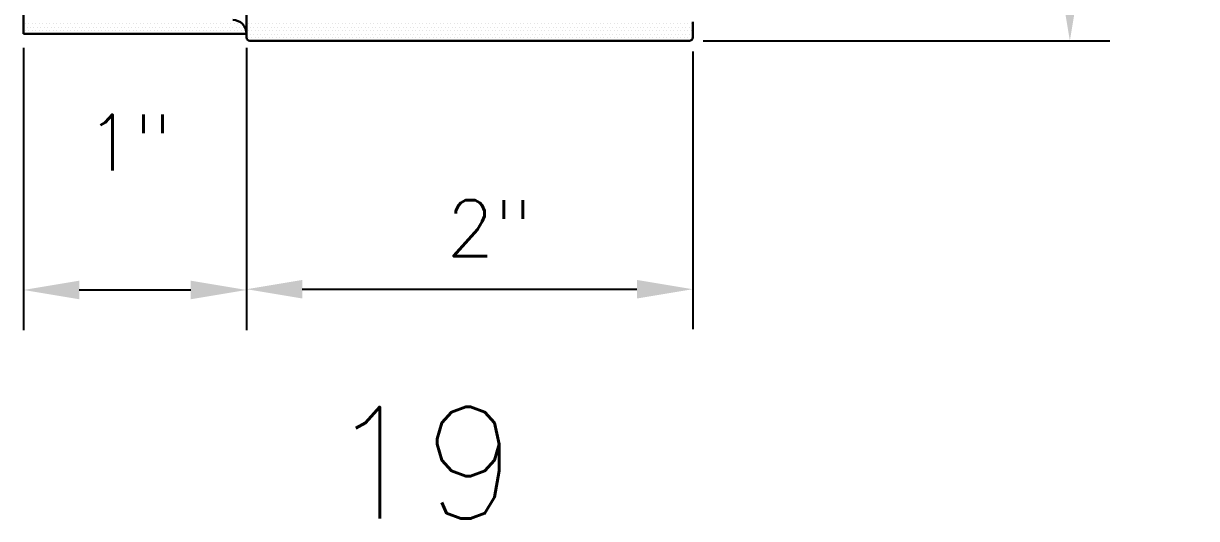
# Model space of a CAD drawing. Header units: inches. Extents: x 3.8 to 36.3, y 0.9 to 43.6.
# Drawn here: x 25.34 to 30.6, y 13.05 to 15.27 of the extents above; entities that cross this region are included whole.
import ezdxf

# ---------------------------------------------------------------- set-up
doc = ezdxf.new("R2010")
doc.units = ezdxf.units.IN
doc.header["$MEASUREMENT"] = 0
for name, color, linetype in [('R-ANNO-DIMS', 3, 'Continuous'), ('R-ANNO-TEXT', 6, 'Continuous'), ('R-SWTS-DET1', 1, 'Continuous'), ('R-SWTS-PAT1', 5, 'Continuous')]:
    doc.layers.add(name, color=color, linetype=linetype)
doc.styles.add('SWTSTEXT', font='romans.shx')
doc.dimstyles.new('SWTSARCH', dxfattribs={"dimtxt": 0.25, "dimasz": 0.25, "dimexe": 0.179688, "dimexo": 0.0625, "dimgap": 0.125, "dimtad": 1, "dimtih": 1, "dimtoh": 1, "dimdec": 4, "dimzin": 4, "dimdsep": 46, "dimlunit": 4, "dimtxsty": 'SWTSTEXT', "dimcen": 0.1875, "dimdle": 0.179688, "dimclrd": 256, "dimclre": 256, "dimclrt": 256, "dimadec": 0, "dimazin": 1, "dimtfac": 1, "dimtdec": 4, "dimtofl": 0, "dimtmove": 0, "dimatfit": 3, "dimfxl": 0, "dimfrac": 2, "dimtolj": 1, "dimtzin": 4, "dimlwd": -1, "dimlwe": -1, "dimarcsym": 0})

# ---------------------------------------------------------------- blocks, each defined once
blk = doc.blocks.new('*D14')
at = {"layer": 'Defpoints', "color": 0}
for p in [(25.3421, 15.2249), (26.3421, 15.2249), (26.3421, 14.0767)]:
    blk.add_point(p, dxfattribs=at)
at = {"layer": 'R-ANNO-DIMS'}
for p, q in [((25.3421, 15.1624), (25.3421, 13.897)), ((26.3421, 15.1624), (26.3421, 13.897)), ((25.5921, 14.0767), (26.0921, 14.0767))]:
    blk.add_line(p, q, dxfattribs=at)
for points in [[(25.5921, 14.1184), (25.5921, 14.035), (25.3421, 14.0767)], [(26.0921, 14.1184), (26.0921, 14.035), (26.3421, 14.0767)]]:
    blk.add_solid(points, dxfattribs=at)
at = {"layer": 'R-ANNO-DIMS', "insert": (25.8159, 14.7378), "char_height": 0.25, "attachment_point": 5, "style": 'SWTSTEXT'}
blk.add_mtext('\\A1;1"', dxfattribs=at)
blk = doc.blocks.new('*D15')
at = {"layer": 'Defpoints', "color": 0}
for p in [(28.327, 19.6931), (30.0328, 19.6931), (28.327, 15.1931)]:
    blk.add_point(p, dxfattribs=at)
at = {"layer": 'R-ANNO-DIMS'}
for p, q in [((28.3895, 19.6931), (30.2125, 19.6931)), ((30.0328, 19.4431), (30.0328, 17.7586)), ((30.0328, 15.4431), (30.0328, 17.1276)), ((28.3895, 15.1931), (30.2125, 15.1931))]:
    blk.add_line(p, q, dxfattribs=at)
for points in [[(29.9912, 19.4431), (30.0745, 19.4431), (30.0328, 19.6931)], [(29.9912, 15.4431), (30.0745, 15.4431), (30.0328, 15.1931)]]:
    blk.add_solid(points, dxfattribs=at)
at = {"layer": 'R-ANNO-DIMS', "insert": (30.0328, 17.4431), "char_height": 0.25, "attachment_point": 5, "style": 'SWTSTEXT'}
blk.add_mtext('\\A1;4 1/2"', dxfattribs=at)
blk = doc.blocks.new('*D16')
at = {"layer": 'Defpoints', "color": 0}
for p in [(26.3421, 15.2081), (28.342, 15.2081), (28.342, 14.08)]:
    blk.add_point(p, dxfattribs=at)
at = {"layer": 'R-ANNO-DIMS'}
for p, q in [((26.3421, 15.1456), (26.3421, 13.9003)), ((28.342, 15.1456), (28.342, 13.9003)), ((26.5921, 14.08), (28.092, 14.08))]:
    blk.add_line(p, q, dxfattribs=at)
for points in [[(26.5921, 14.1217), (26.5921, 14.0384), (26.3421, 14.08)], [(28.092, 14.1217), (28.092, 14.0384), (28.342, 14.08)]]:
    blk.add_solid(points, dxfattribs=at)
at = {"layer": 'R-ANNO-DIMS', "insert": (27.4308, 14.3538), "char_height": 0.25, "attachment_point": 5, "style": 'SWTSTEXT'}
blk.add_mtext('\\A1;2"', dxfattribs=at)

msp = doc.modelspace()

# ---------------------------------------------------------------- linework, layer by layer
at = {"layer": 'R-SWTS-DET1', "lineweight": 30}
for p, q in [((26.34206, 16.80307), (26.34206, 15.20807)), ((25.34206, 15.22486), (25.34206, 15.44386)), ((28.34202, 15.20807), (28.34202, 15.27847)), ((26.34206, 15.22486), (25.34206, 15.22486)), ((26.34206, 15.22486), (26.34206, 15.22486)), ((26.35706, 15.19307), (28.32702, 15.19307))]:
    msp.add_line(p, q, dxfattribs=at)
for centre, radius, start, end in [((26.28006, 15.22486), 0.062, 0.0002, 89.99958), ((26.34206, 15.22486), 0.0000000307, 285.81771, 0.00021), ((26.35706, 15.20807), 0.015, 180, 270), ((28.32702, 15.20807), 0.015, 270, 0)]:
    msp.add_arc(centre, radius, start, end, dxfattribs=at)
at = {"layer": 'R-SWTS-PAT1'}
for p, q in [((25.34242, 15.25332), (25.34242, 15.25332)), ((25.35023, 15.26895), (25.35023, 15.26895)), ((25.35804, 15.25332), (25.35804, 15.25332)), ((25.36585, 15.26895), (25.36585, 15.26895)), ((25.37367, 15.25332), (25.37367, 15.25332)), ((25.38148, 15.26895), (25.38148, 15.26895)), ((25.38929, 15.25332), (25.38929, 15.25332)), ((25.3971, 15.26895), (25.3971, 15.26895)), ((25.40492, 15.25332), (25.40492, 15.25332)), ((25.41273, 15.26895), (25.41273, 15.26895)), ((25.42054, 15.25332), (25.42054, 15.25332)), ((25.42835, 15.26895), (25.42835, 15.26895)), ((25.43617, 15.25332), (25.43617, 15.25332)), ((25.44398, 15.26895), (25.44398, 15.26895)), ((25.45179, 15.25332), (25.45179, 15.25332)), ((25.4596, 15.26895), (25.4596, 15.26895)), ((25.46742, 15.25332), (25.46742, 15.25332)), ((25.47523, 15.26895), (25.47523, 15.26895)), ((25.48304, 15.25332), (25.48304, 15.25332)), ((25.49085, 15.26895), (25.49085, 15.26895)), ((25.49867, 15.25332), (25.49867, 15.25332)), ((25.50648, 15.26895), (25.50648, 15.26895)), ((25.51429, 15.25332), (25.51429, 15.25332)), ((25.5221, 15.26895), (25.5221, 15.26895)), ((25.52992, 15.25332), (25.52992, 15.25332)), ((25.53773, 15.26895), (25.53773, 15.26895)), ((25.54554, 15.25332), (25.54554, 15.25332)), ((25.55335, 15.26895), (25.55335, 15.26895)), ((25.56117, 15.25332), (25.56117, 15.25332)), ((25.56898, 15.26895), (25.56898, 15.26895)), ((25.57679, 15.25332), (25.57679, 15.25332)), ((25.5846, 15.26895), (25.5846, 15.26895)), ((25.59242, 15.25332), (25.59242, 15.25332)), ((25.60023, 15.26895), (25.60023, 15.26895)), ((25.60804, 15.25332), (25.60804, 15.25332)), ((25.61585, 15.26895), (25.61585, 15.26895)), ((25.62367, 15.25332), (25.62367, 15.25332)), ((25.63148, 15.26895), (25.63148, 15.26895)), ((25.63929, 15.25332), (25.63929, 15.25332)), ((25.6471, 15.26895), (25.6471, 15.26895)), ((25.65492, 15.25332), (25.65492, 15.25332)), ((25.66273, 15.26895), (25.66273, 15.26895)), ((25.67054, 15.25332), (25.67054, 15.25332)), ((25.67835, 15.26895), (25.67835, 15.26895)), ((25.68617, 15.25332), (25.68617, 15.25332)), ((25.69398, 15.26895), (25.69398, 15.26895)), ((25.70179, 15.25332), (25.70179, 15.25332)), ((25.7096, 15.26895), (25.7096, 15.26895)), ((25.71742, 15.25332), (25.71742, 15.25332)), ((25.72523, 15.26895), (25.72523, 15.26895)), ((25.73304, 15.25332), (25.73304, 15.25332)), ((25.74085, 15.26895), (25.74085, 15.26895)), ((25.74867, 15.25332), (25.74867, 15.25332)), ((25.75648, 15.26895), (25.75648, 15.26895)), ((25.76429, 15.25332), (25.76429, 15.25332)), ((25.7721, 15.26895), (25.7721, 15.26895)), ((25.77992, 15.25332), (25.77992, 15.25332)), ((25.78773, 15.26895), (25.78773, 15.26895)), ((25.79554, 15.25332), (25.79554, 15.25332)), ((25.80335, 15.26895), (25.80335, 15.26895)), ((25.81117, 15.25332), (25.81117, 15.25332)), ((25.81898, 15.26895), (25.81898, 15.26895)), ((25.82679, 15.25332), (25.82679, 15.25332)), ((25.8346, 15.26895), (25.8346, 15.26895)), ((25.84242, 15.25332), (25.84242, 15.25332)), ((25.85023, 15.26895), (25.85023, 15.26895)), ((25.85804, 15.25332), (25.85804, 15.25332)), ((25.86585, 15.26895), (25.86585, 15.26895)), ((25.87367, 15.25332), (25.87367, 15.25332)), ((25.88148, 15.26895), (25.88148, 15.26895)), ((25.88929, 15.25332), (25.88929, 15.25332)), ((25.8971, 15.26895), (25.8971, 15.26895)), ((25.90492, 15.25332), (25.90492, 15.25332)), ((25.91273, 15.26895), (25.91273, 15.26895)), ((25.92054, 15.25332), (25.92054, 15.25332)), ((25.92835, 15.26895), (25.92835, 15.26895)), ((25.93617, 15.25332), (25.93617, 15.25332)), ((25.94398, 15.26895), (25.94398, 15.26895)), ((25.95179, 15.25332), (25.95179, 15.25332)), ((25.9596, 15.26895), (25.9596, 15.26895)), ((25.96742, 15.25332), (25.96742, 15.25332)), ((25.97523, 15.26895), (25.97523, 15.26895)), ((25.98304, 15.25332), (25.98304, 15.25332)), ((25.99085, 15.26895), (25.99085, 15.26895)), ((25.99867, 15.25332), (25.99867, 15.25332)), ((26.00648, 15.26895), (26.00648, 15.26895)), ((26.01429, 15.25332), (26.01429, 15.25332)), ((26.0221, 15.26895), (26.0221, 15.26895)), ((26.02992, 15.25332), (26.02992, 15.25332)), ((26.03773, 15.26895), (26.03773, 15.26895)), ((26.04554, 15.25332), (26.04554, 15.25332)), ((26.05335, 15.26895), (26.05335, 15.26895)), ((26.06117, 15.25332), (26.06117, 15.25332)), ((26.06898, 15.26895), (26.06898, 15.26895)), ((26.07679, 15.25332), (26.07679, 15.25332)), ((26.0846, 15.26895), (26.0846, 15.26895)), ((26.09242, 15.25332), (26.09242, 15.25332)), ((26.10023, 15.26895), (26.10023, 15.26895)), ((26.10804, 15.25332), (26.10804, 15.25332)), ((26.11585, 15.26895), (26.11585, 15.26895)), ((26.12367, 15.25332), (26.12367, 15.25332)), ((26.13148, 15.26895), (26.13148, 15.26895)), ((26.13929, 15.25332), (26.13929, 15.25332)), ((26.1471, 15.26895), (26.1471, 15.26895)), ((26.15492, 15.25332), (26.15492, 15.25332)), ((26.16273, 15.26895), (26.16273, 15.26895)), ((26.17054, 15.25332), (26.17054, 15.25332)), ((26.17835, 15.26895), (26.17835, 15.26895)), ((26.18617, 15.25332), (26.18617, 15.25332)), ((26.19398, 15.26895), (26.19398, 15.26895)), ((26.20179, 15.25332), (26.20179, 15.25332)), ((26.2096, 15.26895), (26.2096, 15.26895)), ((26.21742, 15.25332), (26.21742, 15.25332)), ((26.22523, 15.26895), (26.22523, 15.26895)), ((26.23304, 15.25332), (26.23304, 15.25332)), ((26.24085, 15.26895), (26.24085, 15.26895)), ((26.24867, 15.25332), (26.24867, 15.25332)), ((26.25648, 15.26895), (26.25648, 15.26895)), ((26.26429, 15.25332), (26.26429, 15.25332)), ((26.2721, 15.26895), (26.2721, 15.26895)), ((26.27992, 15.25332), (26.27992, 15.25332)), ((26.28773, 15.26895), (26.28773, 15.26895)), ((26.29554, 15.25332), (26.29554, 15.25332)), ((26.30335, 15.26895), (26.30335, 15.26895)), ((26.31117, 15.25332), (26.31117, 15.25332)), ((26.31898, 15.26895), (26.31898, 15.26895)), ((26.32679, 15.25332), (26.32679, 15.25332)), ((26.34242, 15.25332), (26.34242, 15.25332)), ((26.35023, 15.26895), (26.35023, 15.26895)), ((26.35804, 15.25332), (26.35804, 15.25332)), ((26.36585, 15.26895), (26.36585, 15.26895)), ((26.37367, 15.25332), (26.37367, 15.25332)), ((26.38148, 15.26895), (26.38148, 15.26895)), ((26.38929, 15.25332), (26.38929, 15.25332)), ((26.3971, 15.26895), (26.3971, 15.26895)), ((26.40492, 15.25332), (26.40492, 15.25332)), ((26.41273, 15.26895), (26.41273, 15.26895)), ((26.42054, 15.25332), (26.42054, 15.25332)), ((26.42835, 15.26895), (26.42835, 15.26895)), ((26.43617, 15.25332), (26.43617, 15.25332)), ((26.44398, 15.26895), (26.44398, 15.26895)), ((26.45179, 15.25332), (26.45179, 15.25332)), ((26.4596, 15.26895), (26.4596, 15.26895)), ((26.46742, 15.25332), (26.46742, 15.25332)), ((26.47523, 15.26895), (26.47523, 15.26895)), ((26.48304, 15.25332), (26.48304, 15.25332)), ((26.49085, 15.26895), (26.49085, 15.26895)), ((26.49867, 15.25332), (26.49867, 15.25332)), ((26.50648, 15.26895), (26.50648, 15.26895)), ((26.51429, 15.25332), (26.51429, 15.25332)), ((26.5221, 15.26895), (26.5221, 15.26895)), ((26.52992, 15.25332), (26.52992, 15.25332)), ((26.53773, 15.26895), (26.53773, 15.26895)), ((26.54554, 15.25332), (26.54554, 15.25332)), ((26.55335, 15.26895), (26.55335, 15.26895)), ((26.56117, 15.25332), (26.56117, 15.25332)), ((26.56898, 15.26895), (26.56898, 15.26895)), ((26.57679, 15.25332), (26.57679, 15.25332)), ((26.5846, 15.26895), (26.5846, 15.26895)), ((26.59242, 15.25332), (26.59242, 15.25332)), ((26.60023, 15.26895), (26.60023, 15.26895)), ((26.60804, 15.25332), (26.60804, 15.25332)), ((26.61585, 15.26895), (26.61585, 15.26895)), ((26.62367, 15.25332), (26.62367, 15.25332)), ((26.63148, 15.26895), (26.63148, 15.26895)), ((26.63929, 15.25332), (26.63929, 15.25332)), ((26.6471, 15.26895), (26.6471, 15.26895)), ((26.65492, 15.25332), (26.65492, 15.25332)), ((26.66273, 15.26895), (26.66273, 15.26895)), ((26.67054, 15.25332), (26.67054, 15.25332)), ((26.67835, 15.26895), (26.67835, 15.26895)), ((26.68617, 15.25332), (26.68617, 15.25332)), ((26.69398, 15.26895), (26.69398, 15.26895)), ((26.70179, 15.25332), (26.70179, 15.25332)), ((26.7096, 15.26895), (26.7096, 15.26895)), ((26.71742, 15.25332), (26.71742, 15.25332)), ((26.72523, 15.26895), (26.72523, 15.26895)), ((26.73304, 15.25332), (26.73304, 15.25332)), ((26.74085, 15.26895), (26.74085, 15.26895)), ((26.74867, 15.25332), (26.74867, 15.25332)), ((26.75648, 15.26895), (26.75648, 15.26895)), ((26.76429, 15.25332), (26.76429, 15.25332)), ((26.7721, 15.26895), (26.7721, 15.26895)), ((26.77992, 15.25332), (26.77992, 15.25332)), ((26.78773, 15.26895), (26.78773, 15.26895)), ((26.79554, 15.25332), (26.79554, 15.25332)), ((26.80335, 15.26895), (26.80335, 15.26895)), ((26.81117, 15.25332), (26.81117, 15.25332)), ((26.81898, 15.26895), (26.81898, 15.26895)), ((26.82679, 15.25332), (26.82679, 15.25332)), ((26.8346, 15.26895), (26.8346, 15.26895)), ((26.84242, 15.25332), (26.84242, 15.25332)), ((26.85023, 15.26895), (26.85023, 15.26895)), ((26.85804, 15.25332), (26.85804, 15.25332)), ((26.86585, 15.26895), (26.86585, 15.26895)), ((26.87367, 15.25332), (26.87367, 15.25332)), ((26.88148, 15.26895), (26.88148, 15.26895)), ((26.88929, 15.25332), (26.88929, 15.25332)), ((26.8971, 15.26895), (26.8971, 15.26895)), ((26.90492, 15.25332), (26.90492, 15.25332)), ((26.91273, 15.26895), (26.91273, 15.26895)), ((26.92054, 15.25332), (26.92054, 15.25332)), ((26.92835, 15.26895), (26.92835, 15.26895)), ((26.93617, 15.25332), (26.93617, 15.25332)), ((26.94398, 15.26895), (26.94398, 15.26895)), ((26.95179, 15.25332), (26.95179, 15.25332)), ((26.9596, 15.26895), (26.9596, 15.26895)), ((26.96742, 15.25332), (26.96742, 15.25332)), ((26.97523, 15.26895), (26.97523, 15.26895)), ((26.98304, 15.25332), (26.98304, 15.25332)), ((26.99085, 15.26895), (26.99085, 15.26895)), ((26.99867, 15.25332), (26.99867, 15.25332)), ((27.00648, 15.26895), (27.00648, 15.26895)), ((27.01429, 15.25332), (27.01429, 15.25332)), ((27.0221, 15.26895), (27.0221, 15.26895)), ((27.02992, 15.25332), (27.02992, 15.25332)), ((27.03773, 15.26895), (27.03773, 15.26895)), ((27.04554, 15.25332), (27.04554, 15.25332)), ((27.05335, 15.26895), (27.05335, 15.26895)), ((27.06117, 15.25332), (27.06117, 15.25332)), ((27.06898, 15.26895), (27.06898, 15.26895)), ((27.07679, 15.25332), (27.07679, 15.25332)), ((27.0846, 15.26895), (27.0846, 15.26895)), ((27.09242, 15.25332), (27.09242, 15.25332)), ((27.10023, 15.26895), (27.10023, 15.26895)), ((27.10804, 15.25332), (27.10804, 15.25332)), ((27.11585, 15.26895), (27.11585, 15.26895)), ((27.12367, 15.25332), (27.12367, 15.25332)), ((27.13148, 15.26895), (27.13148, 15.26895)), ((27.13929, 15.25332), (27.13929, 15.25332)), ((27.1471, 15.26895), (27.1471, 15.26895)), ((27.15492, 15.25332), (27.15492, 15.25332)), ((27.16273, 15.26895), (27.16273, 15.26895)), ((27.17054, 15.25332), (27.17054, 15.25332)), ((27.17835, 15.26895), (27.17835, 15.26895)), ((27.18617, 15.25332), (27.18617, 15.25332)), ((27.19398, 15.26895), (27.19398, 15.26895)), ((27.20179, 15.25332), (27.20179, 15.25332)), ((27.2096, 15.26895), (27.2096, 15.26895)), ((27.21742, 15.25332), (27.21742, 15.25332)), ((27.22523, 15.26895), (27.22523, 15.26895)), ((27.23304, 15.25332), (27.23304, 15.25332)), ((27.24085, 15.26895), (27.24085, 15.26895)), ((27.24867, 15.25332), (27.24867, 15.25332)), ((27.25648, 15.26895), (27.25648, 15.26895)), ((27.26429, 15.25332), (27.26429, 15.25332)), ((27.2721, 15.26895), (27.2721, 15.26895)), ((27.27992, 15.25332), (27.27992, 15.25332)), ((27.28773, 15.26895), (27.28773, 15.26895)), ((27.29554, 15.25332), (27.29554, 15.25332)), ((27.30335, 15.26895), (27.30335, 15.26895)), ((27.31117, 15.25332), (27.31117, 15.25332)), ((27.31898, 15.26895), (27.31898, 15.26895)), ((27.32679, 15.25332), (27.32679, 15.25332)), ((27.3346, 15.26895), (27.3346, 15.26895)), ((27.34242, 15.25332), (27.34242, 15.25332)), ((27.35023, 15.26895), (27.35023, 15.26895)), ((27.35804, 15.25332), (27.35804, 15.25332)), ((27.36585, 15.26895), (27.36585, 15.26895)), ((27.37367, 15.25332), (27.37367, 15.25332)), ((27.38148, 15.26895), (27.38148, 15.26895)), ((27.38929, 15.25332), (27.38929, 15.25332)), ((27.3971, 15.26895), (27.3971, 15.26895)), ((27.40492, 15.25332), (27.40492, 15.25332)), ((27.41273, 15.26895), (27.41273, 15.26895)), ((27.42054, 15.25332), (27.42054, 15.25332)), ((27.42835, 15.26895), (27.42835, 15.26895)), ((27.43617, 15.25332), (27.43617, 15.25332)), ((27.44398, 15.26895), (27.44398, 15.26895)), ((27.45179, 15.25332), (27.45179, 15.25332)), ((27.4596, 15.26895), (27.4596, 15.26895)), ((27.46742, 15.25332), (27.46742, 15.25332)), ((27.47523, 15.26895), (27.47523, 15.26895)), ((27.48304, 15.25332), (27.48304, 15.25332)), ((27.49085, 15.26895), (27.49085, 15.26895)), ((27.49867, 15.25332), (27.49867, 15.25332)), ((27.50648, 15.26895), (27.50648, 15.26895)), ((27.51429, 15.25332), (27.51429, 15.25332)), ((27.5221, 15.26895), (27.5221, 15.26895)), ((27.52992, 15.25332), (27.52992, 15.25332)), ((27.53773, 15.26895), (27.53773, 15.26895)), ((27.54554, 15.25332), (27.54554, 15.25332)), ((27.55335, 15.26895), (27.55335, 15.26895)), ((27.56117, 15.25332), (27.56117, 15.25332)), ((27.56898, 15.26895), (27.56898, 15.26895)), ((27.57679, 15.25332), (27.57679, 15.25332)), ((27.5846, 15.26895), (27.5846, 15.26895)), ((27.59242, 15.25332), (27.59242, 15.25332)), ((27.60023, 15.26895), (27.60023, 15.26895)), ((27.60804, 15.25332), (27.60804, 15.25332)), ((27.61585, 15.26895), (27.61585, 15.26895)), ((27.62367, 15.25332), (27.62367, 15.25332)), ((27.63148, 15.26895), (27.63148, 15.26895)), ((27.63929, 15.25332), (27.63929, 15.25332)), ((27.6471, 15.26895), (27.6471, 15.26895)), ((27.65492, 15.25332), (27.65492, 15.25332)), ((27.66273, 15.26895), (27.66273, 15.26895)), ((27.67054, 15.25332), (27.67054, 15.25332)), ((27.67835, 15.26895), (27.67835, 15.26895)), ((27.68617, 15.25332), (27.68617, 15.25332)), ((27.69398, 15.26895), (27.69398, 15.26895)), ((27.70179, 15.25332), (27.70179, 15.25332)), ((27.7096, 15.26895), (27.7096, 15.26895)), ((27.71742, 15.25332), (27.71742, 15.25332)), ((27.72523, 15.26895), (27.72523, 15.26895)), ((27.73304, 15.25332), (27.73304, 15.25332)), ((27.74085, 15.26895), (27.74085, 15.26895)), ((27.74867, 15.25332), (27.74867, 15.25332)), ((27.75648, 15.26895), (27.75648, 15.26895)), ((27.76429, 15.25332), (27.76429, 15.25332)), ((27.7721, 15.26895), (27.7721, 15.26895)), ((27.77992, 15.25332), (27.77992, 15.25332)), ((27.78773, 15.26895), (27.78773, 15.26895)), ((27.79554, 15.25332), (27.79554, 15.25332)), ((27.80335, 15.26895), (27.80335, 15.26895)), ((27.81117, 15.25332), (27.81117, 15.25332)), ((27.81898, 15.26895), (27.81898, 15.26895)), ((27.82679, 15.25332), (27.82679, 15.25332)), ((27.8346, 15.26895), (27.8346, 15.26895)), ((27.84242, 15.25332), (27.84242, 15.25332)), ((27.85023, 15.26895), (27.85023, 15.26895)), ((27.85804, 15.25332), (27.85804, 15.25332)), ((27.86585, 15.26895), (27.86585, 15.26895)), ((27.87367, 15.25332), (27.87367, 15.25332)), ((27.88148, 15.26895), (27.88148, 15.26895)), ((27.88929, 15.25332), (27.88929, 15.25332)), ((27.8971, 15.26895), (27.8971, 15.26895)), ((27.90492, 15.25332), (27.90492, 15.25332)), ((27.91273, 15.26895), (27.91273, 15.26895)), ((27.92054, 15.25332), (27.92054, 15.25332)), ((27.92835, 15.26895), (27.92835, 15.26895)), ((27.93617, 15.25332), (27.93617, 15.25332)), ((27.94398, 15.26895), (27.94398, 15.26895)), ((27.95179, 15.25332), (27.95179, 15.25332)), ((27.9596, 15.26895), (27.9596, 15.26895)), ((27.96742, 15.25332), (27.96742, 15.25332)), ((27.97523, 15.26895), (27.97523, 15.26895)), ((27.98304, 15.25332), (27.98304, 15.25332)), ((27.99085, 15.26895), (27.99085, 15.26895)), ((27.99867, 15.25332), (27.99867, 15.25332)), ((28.00648, 15.26895), (28.00648, 15.26895)), ((28.01429, 15.25332), (28.01429, 15.25332)), ((28.0221, 15.26895), (28.0221, 15.26895)), ((28.02992, 15.25332), (28.02992, 15.25332)), ((28.03773, 15.26895), (28.03773, 15.26895)), ((28.04554, 15.25332), (28.04554, 15.25332)), ((28.05335, 15.26895), (28.05335, 15.26895)), ((28.06117, 15.25332), (28.06117, 15.25332)), ((28.06898, 15.26895), (28.06898, 15.26895)), ((28.07679, 15.25332), (28.07679, 15.25332)), ((28.0846, 15.26895), (28.0846, 15.26895)), ((28.09242, 15.25332), (28.09242, 15.25332)), ((28.10023, 15.26895), (28.10023, 15.26895)), ((28.10804, 15.25332), (28.10804, 15.25332)), ((28.11585, 15.26895), (28.11585, 15.26895)), ((28.12367, 15.25332), (28.12367, 15.25332)), ((28.13148, 15.26895), (28.13148, 15.26895)), ((28.13929, 15.25332), (28.13929, 15.25332)), ((28.1471, 15.26895), (28.1471, 15.26895)), ((28.15492, 15.25332), (28.15492, 15.25332)), ((28.16273, 15.26895), (28.16273, 15.26895)), ((28.17054, 15.25332), (28.17054, 15.25332)), ((28.17835, 15.26895), (28.17835, 15.26895)), ((28.18617, 15.25332), (28.18617, 15.25332)), ((28.19398, 15.26895), (28.19398, 15.26895)), ((28.20179, 15.25332), (28.20179, 15.25332)), ((28.2096, 15.26895), (28.2096, 15.26895)), ((28.21742, 15.25332), (28.21742, 15.25332)), ((28.22523, 15.26895), (28.22523, 15.26895)), ((28.23304, 15.25332), (28.23304, 15.25332)), ((28.24085, 15.26895), (28.24085, 15.26895)), ((28.24867, 15.25332), (28.24867, 15.25332)), ((28.25648, 15.26895), (28.25648, 15.26895)), ((28.26429, 15.25332), (28.26429, 15.25332)), ((28.2721, 15.26895), (28.2721, 15.26895)), ((28.27992, 15.25332), (28.27992, 15.25332)), ((28.28773, 15.26895), (28.28773, 15.26895)), ((28.29554, 15.25332), (28.29554, 15.25332)), ((28.30335, 15.26895), (28.30335, 15.26895)), ((28.31117, 15.25332), (28.31117, 15.25332)), ((28.31898, 15.26895), (28.31898, 15.26895)), ((28.32679, 15.25332), (28.32679, 15.25332)), ((28.3346, 15.26895), (28.3346, 15.26895)), ((25.35023, 15.2377), (25.35023, 15.2377)), ((25.36585, 15.2377), (25.36585, 15.2377)), ((25.38148, 15.2377), (25.38148, 15.2377)), ((25.3971, 15.2377), (25.3971, 15.2377)), ((25.41273, 15.2377), (25.41273, 15.2377)), ((25.42835, 15.2377), (25.42835, 15.2377)), ((25.44398, 15.2377), (25.44398, 15.2377)), ((25.4596, 15.2377), (25.4596, 15.2377)), ((25.47523, 15.2377), (25.47523, 15.2377)), ((25.49085, 15.2377), (25.49085, 15.2377)), ((25.50648, 15.2377), (25.50648, 15.2377)), ((25.5221, 15.2377), (25.5221, 15.2377)), ((25.53773, 15.2377), (25.53773, 15.2377)), ((25.55335, 15.2377), (25.55335, 15.2377)), ((25.56898, 15.2377), (25.56898, 15.2377)), ((25.5846, 15.2377), (25.5846, 15.2377)), ((25.60023, 15.2377), (25.60023, 15.2377)), ((25.61585, 15.2377), (25.61585, 15.2377)), ((25.63148, 15.2377), (25.63148, 15.2377)), ((25.6471, 15.2377), (25.6471, 15.2377)), ((25.66273, 15.2377), (25.66273, 15.2377)), ((25.67835, 15.2377), (25.67835, 15.2377)), ((25.69398, 15.2377), (25.69398, 15.2377)), ((25.7096, 15.2377), (25.7096, 15.2377)), ((25.72523, 15.2377), (25.72523, 15.2377)), ((25.74085, 15.2377), (25.74085, 15.2377)), ((25.75648, 15.2377), (25.75648, 15.2377)), ((25.7721, 15.2377), (25.7721, 15.2377)), ((25.78773, 15.2377), (25.78773, 15.2377)), ((25.80335, 15.2377), (25.80335, 15.2377)), ((25.81898, 15.2377), (25.81898, 15.2377)), ((25.8346, 15.2377), (25.8346, 15.2377)), ((25.85023, 15.2377), (25.85023, 15.2377)), ((25.86585, 15.2377), (25.86585, 15.2377)), ((25.88148, 15.2377), (25.88148, 15.2377)), ((25.8971, 15.2377), (25.8971, 15.2377)), ((25.91273, 15.2377), (25.91273, 15.2377)), ((25.92835, 15.2377), (25.92835, 15.2377)), ((25.94398, 15.2377), (25.94398, 15.2377)), ((25.9596, 15.2377), (25.9596, 15.2377)), ((25.97523, 15.2377), (25.97523, 15.2377)), ((25.99085, 15.2377), (25.99085, 15.2377)), ((26.00648, 15.2377), (26.00648, 15.2377)), ((26.0221, 15.2377), (26.0221, 15.2377)), ((26.03773, 15.2377), (26.03773, 15.2377)), ((26.05335, 15.2377), (26.05335, 15.2377)), ((26.06898, 15.2377), (26.06898, 15.2377)), ((26.0846, 15.2377), (26.0846, 15.2377)), ((26.10023, 15.2377), (26.10023, 15.2377)), ((26.11585, 15.2377), (26.11585, 15.2377)), ((26.13148, 15.2377), (26.13148, 15.2377)), ((26.1471, 15.2377), (26.1471, 15.2377)), ((26.16273, 15.2377), (26.16273, 15.2377)), ((26.17835, 15.2377), (26.17835, 15.2377)), ((26.19398, 15.2377), (26.19398, 15.2377)), ((26.2096, 15.2377), (26.2096, 15.2377)), ((26.22523, 15.2377), (26.22523, 15.2377)), ((26.24085, 15.2377), (26.24085, 15.2377)), ((26.25648, 15.2377), (26.25648, 15.2377)), ((26.2721, 15.2377), (26.2721, 15.2377)), ((26.28773, 15.2377), (26.28773, 15.2377)), ((26.30335, 15.2377), (26.30335, 15.2377)), ((26.31898, 15.2377), (26.31898, 15.2377)), ((26.3346, 15.2377), (26.3346, 15.2377)), ((26.34242, 15.22207), (26.34242, 15.22207)), ((26.35023, 15.2377), (26.35023, 15.2377)), ((26.35023, 15.20645), (26.35023, 15.20645)), ((26.35804, 15.22207), (26.35804, 15.22207)), ((26.36585, 15.2377), (26.36585, 15.2377)), ((26.36585, 15.20645), (26.36585, 15.20645)), ((26.37367, 15.22207), (26.37367, 15.22207)), ((26.38148, 15.2377), (26.38148, 15.2377)), ((26.38148, 15.20645), (26.38148, 15.20645)), ((26.38929, 15.22207), (26.38929, 15.22207)), ((26.3971, 15.2377), (26.3971, 15.2377)), ((26.3971, 15.20645), (26.3971, 15.20645)), ((26.40492, 15.22207), (26.40492, 15.22207)), ((26.41273, 15.2377), (26.41273, 15.2377)), ((26.41273, 15.20645), (26.41273, 15.20645)), ((26.42054, 15.22207), (26.42054, 15.22207)), ((26.42835, 15.2377), (26.42835, 15.2377)), ((26.42835, 15.20645), (26.42835, 15.20645)), ((26.43617, 15.22207), (26.43617, 15.22207)), ((26.44398, 15.2377), (26.44398, 15.2377)), ((26.44398, 15.20645), (26.44398, 15.20645)), ((26.45179, 15.22207), (26.45179, 15.22207)), ((26.4596, 15.2377), (26.4596, 15.2377)), ((26.4596, 15.20645), (26.4596, 15.20645)), ((26.46742, 15.22207), (26.46742, 15.22207)), ((26.47523, 15.2377), (26.47523, 15.2377)), ((26.47523, 15.20645), (26.47523, 15.20645)), ((26.48304, 15.22207), (26.48304, 15.22207)), ((26.49085, 15.2377), (26.49085, 15.2377)), ((26.49085, 15.20645), (26.49085, 15.20645)), ((26.49867, 15.22207), (26.49867, 15.22207)), ((26.50648, 15.2377), (26.50648, 15.2377)), ((26.50648, 15.20645), (26.50648, 15.20645)), ((26.51429, 15.22207), (26.51429, 15.22207)), ((26.5221, 15.2377), (26.5221, 15.2377)), ((26.5221, 15.20645), (26.5221, 15.20645)), ((26.52992, 15.22207), (26.52992, 15.22207)), ((26.53773, 15.2377), (26.53773, 15.2377)), ((26.53773, 15.20645), (26.53773, 15.20645)), ((26.54554, 15.22207), (26.54554, 15.22207)), ((26.55335, 15.2377), (26.55335, 15.2377)), ((26.55335, 15.20645), (26.55335, 15.20645)), ((26.56117, 15.22207), (26.56117, 15.22207)), ((26.56898, 15.2377), (26.56898, 15.2377)), ((26.56898, 15.20645), (26.56898, 15.20645)), ((26.57679, 15.22207), (26.57679, 15.22207)), ((26.5846, 15.2377), (26.5846, 15.2377)), ((26.5846, 15.20645), (26.5846, 15.20645)), ((26.59242, 15.22207), (26.59242, 15.22207)), ((26.60023, 15.2377), (26.60023, 15.2377)), ((26.60023, 15.20645), (26.60023, 15.20645)), ((26.60804, 15.22207), (26.60804, 15.22207)), ((26.61585, 15.2377), (26.61585, 15.2377)), ((26.61585, 15.20645), (26.61585, 15.20645)), ((26.62367, 15.22207), (26.62367, 15.22207)), ((26.63148, 15.2377), (26.63148, 15.2377)), ((26.63148, 15.20645), (26.63148, 15.20645)), ((26.63929, 15.22207), (26.63929, 15.22207)), ((26.6471, 15.2377), (26.6471, 15.2377)), ((26.6471, 15.20645), (26.6471, 15.20645)), ((26.65492, 15.22207), (26.65492, 15.22207)), ((26.66273, 15.2377), (26.66273, 15.2377)), ((26.66273, 15.20645), (26.66273, 15.20645)), ((26.67054, 15.22207), (26.67054, 15.22207)), ((26.67835, 15.2377), (26.67835, 15.2377)), ((26.67835, 15.20645), (26.67835, 15.20645)), ((26.68617, 15.22207), (26.68617, 15.22207)), ((26.69398, 15.2377), (26.69398, 15.2377)), ((26.69398, 15.20645), (26.69398, 15.20645)), ((26.70179, 15.22207), (26.70179, 15.22207)), ((26.7096, 15.2377), (26.7096, 15.2377)), ((26.7096, 15.20645), (26.7096, 15.20645)), ((26.71742, 15.22207), (26.71742, 15.22207)), ((26.72523, 15.2377), (26.72523, 15.2377)), ((26.72523, 15.20645), (26.72523, 15.20645)), ((26.73304, 15.22207), (26.73304, 15.22207)), ((26.74085, 15.2377), (26.74085, 15.2377)), ((26.74085, 15.20645), (26.74085, 15.20645)), ((26.74867, 15.22207), (26.74867, 15.22207)), ((26.75648, 15.2377), (26.75648, 15.2377)), ((26.75648, 15.20645), (26.75648, 15.20645)), ((26.76429, 15.22207), (26.76429, 15.22207)), ((26.7721, 15.2377), (26.7721, 15.2377)), ((26.7721, 15.20645), (26.7721, 15.20645)), ((26.77992, 15.22207), (26.77992, 15.22207)), ((26.78773, 15.2377), (26.78773, 15.2377)), ((26.78773, 15.20645), (26.78773, 15.20645)), ((26.79554, 15.22207), (26.79554, 15.22207)), ((26.80335, 15.2377), (26.80335, 15.2377)), ((26.80335, 15.20645), (26.80335, 15.20645)), ((26.81117, 15.22207), (26.81117, 15.22207)), ((26.81898, 15.2377), (26.81898, 15.2377)), ((26.81898, 15.20645), (26.81898, 15.20645)), ((26.82679, 15.22207), (26.82679, 15.22207)), ((26.8346, 15.2377), (26.8346, 15.2377)), ((26.8346, 15.20645), (26.8346, 15.20645)), ((26.84242, 15.22207), (26.84242, 15.22207)), ((26.85023, 15.2377), (26.85023, 15.2377)), ((26.85023, 15.20645), (26.85023, 15.20645)), ((26.85804, 15.22207), (26.85804, 15.22207)), ((26.86585, 15.2377), (26.86585, 15.2377)), ((26.86585, 15.20645), (26.86585, 15.20645)), ((26.87367, 15.22207), (26.87367, 15.22207)), ((26.88148, 15.2377), (26.88148, 15.2377)), ((26.88148, 15.20645), (26.88148, 15.20645)), ((26.88929, 15.22207), (26.88929, 15.22207)), ((26.8971, 15.2377), (26.8971, 15.2377)), ((26.8971, 15.20645), (26.8971, 15.20645)), ((26.90492, 15.22207), (26.90492, 15.22207)), ((26.91273, 15.2377), (26.91273, 15.2377)), ((26.91273, 15.20645), (26.91273, 15.20645)), ((26.92054, 15.22207), (26.92054, 15.22207)), ((26.92835, 15.2377), (26.92835, 15.2377)), ((26.92835, 15.20645), (26.92835, 15.20645)), ((26.93617, 15.22207), (26.93617, 15.22207)), ((26.94398, 15.2377), (26.94398, 15.2377)), ((26.94398, 15.20645), (26.94398, 15.20645)), ((26.95179, 15.22207), (26.95179, 15.22207)), ((26.9596, 15.2377), (26.9596, 15.2377)), ((26.9596, 15.20645), (26.9596, 15.20645)), ((26.96742, 15.22207), (26.96742, 15.22207)), ((26.97523, 15.2377), (26.97523, 15.2377)), ((26.97523, 15.20645), (26.97523, 15.20645)), ((26.98304, 15.22207), (26.98304, 15.22207)), ((26.99085, 15.2377), (26.99085, 15.2377)), ((26.99085, 15.20645), (26.99085, 15.20645)), ((26.99867, 15.22207), (26.99867, 15.22207)), ((27.00648, 15.2377), (27.00648, 15.2377)), ((27.00648, 15.20645), (27.00648, 15.20645)), ((27.01429, 15.22207), (27.01429, 15.22207)), ((27.0221, 15.2377), (27.0221, 15.2377)), ((27.0221, 15.20645), (27.0221, 15.20645)), ((27.02992, 15.22207), (27.02992, 15.22207)), ((27.03773, 15.2377), (27.03773, 15.2377)), ((27.03773, 15.20645), (27.03773, 15.20645)), ((27.04554, 15.22207), (27.04554, 15.22207)), ((27.05335, 15.2377), (27.05335, 15.2377)), ((27.05335, 15.20645), (27.05335, 15.20645)), ((27.06117, 15.22207), (27.06117, 15.22207)), ((27.06898, 15.2377), (27.06898, 15.2377)), ((27.06898, 15.20645), (27.06898, 15.20645)), ((27.07679, 15.22207), (27.07679, 15.22207)), ((27.0846, 15.2377), (27.0846, 15.2377)), ((27.0846, 15.20645), (27.0846, 15.20645)), ((27.09242, 15.22207), (27.09242, 15.22207)), ((27.10023, 15.2377), (27.10023, 15.2377)), ((27.10023, 15.20645), (27.10023, 15.20645)), ((27.10804, 15.22207), (27.10804, 15.22207)), ((27.11585, 15.2377), (27.11585, 15.2377)), ((27.11585, 15.20645), (27.11585, 15.20645)), ((27.12367, 15.22207), (27.12367, 15.22207)), ((27.13148, 15.2377), (27.13148, 15.2377)), ((27.13148, 15.20645), (27.13148, 15.20645)), ((27.13929, 15.22207), (27.13929, 15.22207)), ((27.1471, 15.2377), (27.1471, 15.2377)), ((27.1471, 15.20645), (27.1471, 15.20645)), ((27.15492, 15.22207), (27.15492, 15.22207)), ((27.16273, 15.2377), (27.16273, 15.2377)), ((27.16273, 15.20645), (27.16273, 15.20645)), ((27.17054, 15.22207), (27.17054, 15.22207)), ((27.17835, 15.2377), (27.17835, 15.2377)), ((27.17835, 15.20645), (27.17835, 15.20645)), ((27.18617, 15.22207), (27.18617, 15.22207)), ((27.19398, 15.2377), (27.19398, 15.2377)), ((27.19398, 15.20645), (27.19398, 15.20645)), ((27.20179, 15.22207), (27.20179, 15.22207)), ((27.2096, 15.2377), (27.2096, 15.2377)), ((27.2096, 15.20645), (27.2096, 15.20645)), ((27.21742, 15.22207), (27.21742, 15.22207)), ((27.22523, 15.2377), (27.22523, 15.2377)), ((27.22523, 15.20645), (27.22523, 15.20645)), ((27.23304, 15.22207), (27.23304, 15.22207)), ((27.24085, 15.2377), (27.24085, 15.2377)), ((27.24085, 15.20645), (27.24085, 15.20645)), ((27.24867, 15.22207), (27.24867, 15.22207)), ((27.25648, 15.2377), (27.25648, 15.2377)), ((27.25648, 15.20645), (27.25648, 15.20645)), ((27.26429, 15.22207), (27.26429, 15.22207)), ((27.2721, 15.2377), (27.2721, 15.2377)), ((27.2721, 15.20645), (27.2721, 15.20645)), ((27.27992, 15.22207), (27.27992, 15.22207)), ((27.28773, 15.2377), (27.28773, 15.2377)), ((27.28773, 15.20645), (27.28773, 15.20645)), ((27.29554, 15.22207), (27.29554, 15.22207)), ((27.30335, 15.2377), (27.30335, 15.2377)), ((27.30335, 15.20645), (27.30335, 15.20645)), ((27.31117, 15.22207), (27.31117, 15.22207)), ((27.31898, 15.2377), (27.31898, 15.2377)), ((27.31898, 15.20645), (27.31898, 15.20645)), ((27.32679, 15.22207), (27.32679, 15.22207)), ((27.3346, 15.2377), (27.3346, 15.2377)), ((27.3346, 15.20645), (27.3346, 15.20645)), ((27.34242, 15.22207), (27.34242, 15.22207)), ((27.35023, 15.2377), (27.35023, 15.2377)), ((27.35023, 15.20645), (27.35023, 15.20645)), ((27.35804, 15.22207), (27.35804, 15.22207)), ((27.36585, 15.2377), (27.36585, 15.2377)), ((27.36585, 15.20645), (27.36585, 15.20645)), ((27.37367, 15.22207), (27.37367, 15.22207)), ((27.38148, 15.2377), (27.38148, 15.2377)), ((27.38148, 15.20645), (27.38148, 15.20645)), ((27.38929, 15.22207), (27.38929, 15.22207)), ((27.3971, 15.2377), (27.3971, 15.2377)), ((27.3971, 15.20645), (27.3971, 15.20645)), ((27.40492, 15.22207), (27.40492, 15.22207)), ((27.41273, 15.2377), (27.41273, 15.2377)), ((27.41273, 15.20645), (27.41273, 15.20645)), ((27.42054, 15.22207), (27.42054, 15.22207)), ((27.42835, 15.2377), (27.42835, 15.2377)), ((27.42835, 15.20645), (27.42835, 15.20645)), ((27.43617, 15.22207), (27.43617, 15.22207)), ((27.44398, 15.2377), (27.44398, 15.2377)), ((27.44398, 15.20645), (27.44398, 15.20645)), ((27.45179, 15.22207), (27.45179, 15.22207)), ((27.4596, 15.2377), (27.4596, 15.2377)), ((27.4596, 15.20645), (27.4596, 15.20645)), ((27.46742, 15.22207), (27.46742, 15.22207)), ((27.47523, 15.2377), (27.47523, 15.2377)), ((27.47523, 15.20645), (27.47523, 15.20645)), ((27.48304, 15.22207), (27.48304, 15.22207)), ((27.49085, 15.2377), (27.49085, 15.2377)), ((27.49085, 15.20645), (27.49085, 15.20645)), ((27.49867, 15.22207), (27.49867, 15.22207)), ((27.50648, 15.2377), (27.50648, 15.2377)), ((27.50648, 15.20645), (27.50648, 15.20645)), ((27.51429, 15.22207), (27.51429, 15.22207)), ((27.5221, 15.2377), (27.5221, 15.2377)), ((27.5221, 15.20645), (27.5221, 15.20645)), ((27.52992, 15.22207), (27.52992, 15.22207)), ((27.53773, 15.2377), (27.53773, 15.2377)), ((27.53773, 15.20645), (27.53773, 15.20645)), ((27.54554, 15.22207), (27.54554, 15.22207)), ((27.55335, 15.2377), (27.55335, 15.2377)), ((27.55335, 15.20645), (27.55335, 15.20645)), ((27.56117, 15.22207), (27.56117, 15.22207)), ((27.56898, 15.2377), (27.56898, 15.2377)), ((27.56898, 15.20645), (27.56898, 15.20645)), ((27.57679, 15.22207), (27.57679, 15.22207)), ((27.5846, 15.2377), (27.5846, 15.2377)), ((27.5846, 15.20645), (27.5846, 15.20645)), ((27.59242, 15.22207), (27.59242, 15.22207)), ((27.60023, 15.2377), (27.60023, 15.2377)), ((27.60023, 15.20645), (27.60023, 15.20645)), ((27.60804, 15.22207), (27.60804, 15.22207)), ((27.61585, 15.2377), (27.61585, 15.2377)), ((27.61585, 15.20645), (27.61585, 15.20645)), ((27.62367, 15.22207), (27.62367, 15.22207)), ((27.63148, 15.2377), (27.63148, 15.2377)), ((27.63148, 15.20645), (27.63148, 15.20645)), ((27.63929, 15.22207), (27.63929, 15.22207)), ((27.6471, 15.2377), (27.6471, 15.2377)), ((27.6471, 15.20645), (27.6471, 15.20645)), ((27.65492, 15.22207), (27.65492, 15.22207)), ((27.66273, 15.2377), (27.66273, 15.2377)), ((27.66273, 15.20645), (27.66273, 15.20645)), ((27.67054, 15.22207), (27.67054, 15.22207)), ((27.67835, 15.2377), (27.67835, 15.2377)), ((27.67835, 15.20645), (27.67835, 15.20645)), ((27.68617, 15.22207), (27.68617, 15.22207)), ((27.69398, 15.2377), (27.69398, 15.2377)), ((27.69398, 15.20645), (27.69398, 15.20645)), ((27.70179, 15.22207), (27.70179, 15.22207)), ((27.7096, 15.2377), (27.7096, 15.2377)), ((27.7096, 15.20645), (27.7096, 15.20645)), ((27.71742, 15.22207), (27.71742, 15.22207)), ((27.72523, 15.2377), (27.72523, 15.2377)), ((27.72523, 15.20645), (27.72523, 15.20645)), ((27.73304, 15.22207), (27.73304, 15.22207)), ((27.74085, 15.2377), (27.74085, 15.2377)), ((27.74085, 15.20645), (27.74085, 15.20645)), ((27.74867, 15.22207), (27.74867, 15.22207)), ((27.75648, 15.2377), (27.75648, 15.2377)), ((27.75648, 15.20645), (27.75648, 15.20645)), ((27.76429, 15.22207), (27.76429, 15.22207)), ((27.7721, 15.2377), (27.7721, 15.2377)), ((27.7721, 15.20645), (27.7721, 15.20645)), ((27.77992, 15.22207), (27.77992, 15.22207)), ((27.78773, 15.2377), (27.78773, 15.2377)), ((27.78773, 15.20645), (27.78773, 15.20645)), ((27.79554, 15.22207), (27.79554, 15.22207)), ((27.80335, 15.2377), (27.80335, 15.2377)), ((27.80335, 15.20645), (27.80335, 15.20645)), ((27.81117, 15.22207), (27.81117, 15.22207)), ((27.81898, 15.2377), (27.81898, 15.2377)), ((27.81898, 15.20645), (27.81898, 15.20645)), ((27.82679, 15.22207), (27.82679, 15.22207)), ((27.8346, 15.2377), (27.8346, 15.2377)), ((27.8346, 15.20645), (27.8346, 15.20645)), ((27.84242, 15.22207), (27.84242, 15.22207)), ((27.85023, 15.2377), (27.85023, 15.2377)), ((27.85023, 15.20645), (27.85023, 15.20645)), ((27.85804, 15.22207), (27.85804, 15.22207)), ((27.86585, 15.2377), (27.86585, 15.2377)), ((27.86585, 15.20645), (27.86585, 15.20645)), ((27.87367, 15.22207), (27.87367, 15.22207)), ((27.88148, 15.2377), (27.88148, 15.2377)), ((27.88148, 15.20645), (27.88148, 15.20645)), ((27.88929, 15.22207), (27.88929, 15.22207)), ((27.8971, 15.2377), (27.8971, 15.2377)), ((27.8971, 15.20645), (27.8971, 15.20645)), ((27.90492, 15.22207), (27.90492, 15.22207)), ((27.91273, 15.2377), (27.91273, 15.2377)), ((27.91273, 15.20645), (27.91273, 15.20645)), ((27.92054, 15.22207), (27.92054, 15.22207)), ((27.92835, 15.2377), (27.92835, 15.2377)), ((27.92835, 15.20645), (27.92835, 15.20645)), ((27.93617, 15.22207), (27.93617, 15.22207)), ((27.94398, 15.2377), (27.94398, 15.2377)), ((27.94398, 15.20645), (27.94398, 15.20645)), ((27.95179, 15.22207), (27.95179, 15.22207)), ((27.9596, 15.2377), (27.9596, 15.2377)), ((27.9596, 15.20645), (27.9596, 15.20645)), ((27.96742, 15.22207), (27.96742, 15.22207)), ((27.97523, 15.2377), (27.97523, 15.2377)), ((27.97523, 15.20645), (27.97523, 15.20645)), ((27.98304, 15.22207), (27.98304, 15.22207)), ((27.99085, 15.2377), (27.99085, 15.2377)), ((27.99085, 15.20645), (27.99085, 15.20645)), ((27.99867, 15.22207), (27.99867, 15.22207)), ((28.00648, 15.2377), (28.00648, 15.2377)), ((28.00648, 15.20645), (28.00648, 15.20645)), ((28.01429, 15.22207), (28.01429, 15.22207)), ((28.0221, 15.2377), (28.0221, 15.2377)), ((28.0221, 15.20645), (28.0221, 15.20645)), ((28.02992, 15.22207), (28.02992, 15.22207)), ((28.03773, 15.2377), (28.03773, 15.2377)), ((28.03773, 15.20645), (28.03773, 15.20645)), ((28.04554, 15.22207), (28.04554, 15.22207)), ((28.05335, 15.2377), (28.05335, 15.2377)), ((28.05335, 15.20645), (28.05335, 15.20645)), ((28.06117, 15.22207), (28.06117, 15.22207)), ((28.06898, 15.2377), (28.06898, 15.2377)), ((28.06898, 15.20645), (28.06898, 15.20645)), ((28.07679, 15.22207), (28.07679, 15.22207)), ((28.0846, 15.2377), (28.0846, 15.2377)), ((28.0846, 15.20645), (28.0846, 15.20645)), ((28.09242, 15.22207), (28.09242, 15.22207)), ((28.10023, 15.2377), (28.10023, 15.2377)), ((28.10023, 15.20645), (28.10023, 15.20645)), ((28.10804, 15.22207), (28.10804, 15.22207)), ((28.11585, 15.2377), (28.11585, 15.2377)), ((28.11585, 15.20645), (28.11585, 15.20645)), ((28.12367, 15.22207), (28.12367, 15.22207)), ((28.13148, 15.2377), (28.13148, 15.2377)), ((28.13148, 15.20645), (28.13148, 15.20645)), ((28.13929, 15.22207), (28.13929, 15.22207)), ((28.1471, 15.2377), (28.1471, 15.2377)), ((28.1471, 15.20645), (28.1471, 15.20645)), ((28.15492, 15.22207), (28.15492, 15.22207)), ((28.16273, 15.2377), (28.16273, 15.2377)), ((28.16273, 15.20645), (28.16273, 15.20645)), ((28.17054, 15.22207), (28.17054, 15.22207)), ((28.17835, 15.2377), (28.17835, 15.2377)), ((28.17835, 15.20645), (28.17835, 15.20645)), ((28.18617, 15.22207), (28.18617, 15.22207)), ((28.19398, 15.2377), (28.19398, 15.2377)), ((28.19398, 15.20645), (28.19398, 15.20645)), ((28.20179, 15.22207), (28.20179, 15.22207)), ((28.2096, 15.2377), (28.2096, 15.2377)), ((28.2096, 15.20645), (28.2096, 15.20645)), ((28.21742, 15.22207), (28.21742, 15.22207)), ((28.22523, 15.2377), (28.22523, 15.2377)), ((28.22523, 15.20645), (28.22523, 15.20645)), ((28.23304, 15.22207), (28.23304, 15.22207)), ((28.24085, 15.2377), (28.24085, 15.2377)), ((28.24085, 15.20645), (28.24085, 15.20645)), ((28.24867, 15.22207), (28.24867, 15.22207)), ((28.25648, 15.2377), (28.25648, 15.2377)), ((28.25648, 15.20645), (28.25648, 15.20645)), ((28.26429, 15.22207), (28.26429, 15.22207)), ((28.2721, 15.2377), (28.2721, 15.2377)), ((28.2721, 15.20645), (28.2721, 15.20645)), ((28.27992, 15.22207), (28.27992, 15.22207)), ((28.28773, 15.2377), (28.28773, 15.2377)), ((28.28773, 15.20645), (28.28773, 15.20645)), ((28.29554, 15.22207), (28.29554, 15.22207)), ((28.30335, 15.2377), (28.30335, 15.2377)), ((28.30335, 15.20645), (28.30335, 15.20645)), ((28.31117, 15.22207), (28.31117, 15.22207)), ((28.31898, 15.2377), (28.31898, 15.2377)), ((28.31898, 15.20645), (28.31898, 15.20645)), ((28.32679, 15.22207), (28.32679, 15.22207)), ((28.3346, 15.2377), (28.3346, 15.2377)), ((28.3346, 15.20645), (28.3346, 15.20645))]:
    msp.add_line(p, q, dxfattribs=at)

# ---------------------------------------------------------------- texts
at = {"layer": 'R-ANNO-TEXT', "style": 'SWTSTEXT'}
msp.add_text('19', height=0.5, dxfattribs=at).set_placement((26.70333, 13.05242, 24.84277))

# ---------------------------------------------------------------- dimensions: what is measured, and where the dimension line sits
at = {"layer": 'R-ANNO-DIMS'}
dim = msp.add_linear_dim(base=(30.03282, 19.69307), p1=(28.32702, 15.19307), p2=(28.32702, 19.69307), angle=90, dimstyle='SWTSARCH', dxfattribs=at)
dim.commit()
dim.dimension.update_dxf_attribs({"geometry": '*D15', "text_midpoint": (30.03282, 17.44307)})
dim = msp.add_linear_dim(base=(26.34206, 14.07669), p1=(25.34206, 15.22486), p2=(26.34206, 15.22486), dimstyle='SWTSARCH', override={"dimtmove": 2}, dxfattribs=at)
dim.commit()
dim.dimension.update_dxf_attribs({"geometry": '*D14', "text_midpoint": (25.81593, 14.73781), "dimtype": 160})
dim = msp.add_linear_dim(base=(28.34202, 14.08003), p1=(26.34206, 15.20807), p2=(28.34202, 15.20807), dimstyle='SWTSARCH', dxfattribs=at)
dim.commit()
dim.dimension.update_dxf_attribs({"geometry": '*D16', "text_midpoint": (27.43083, 14.08003), "dimtype": 160})

doc.saveas('drawing.dxf')
